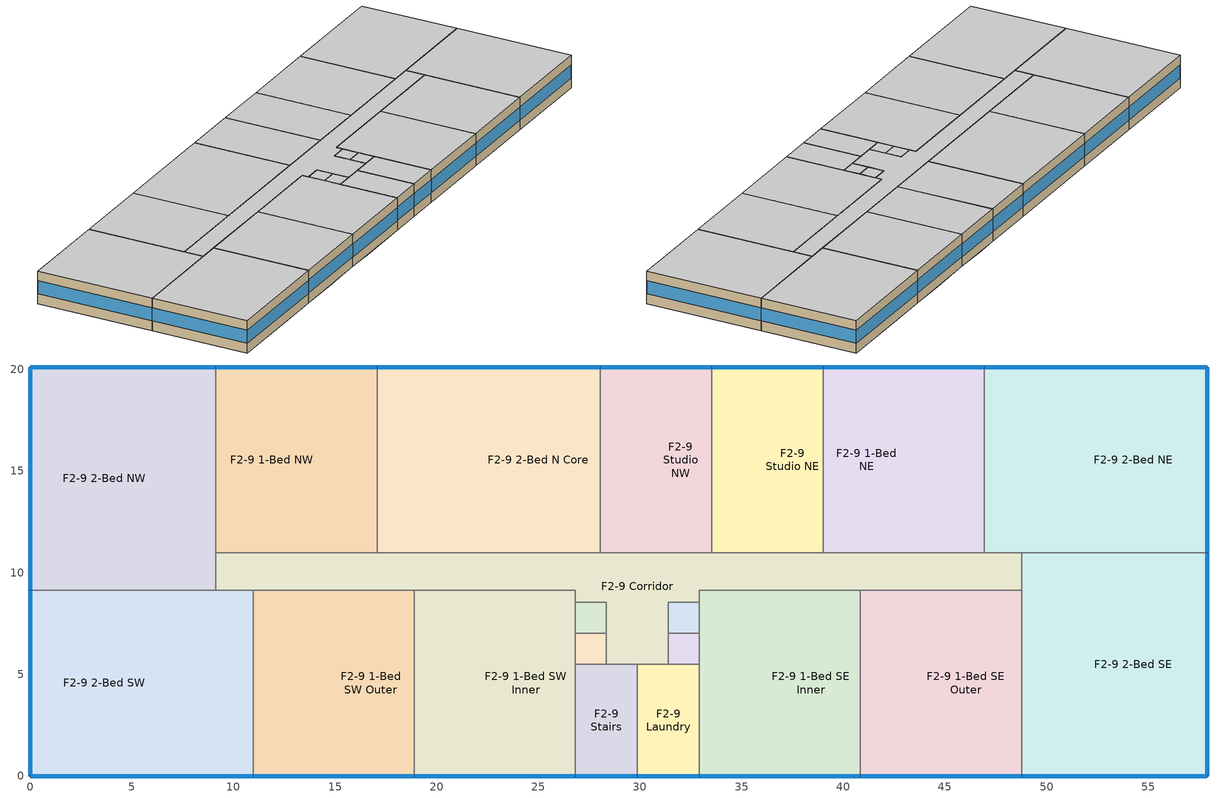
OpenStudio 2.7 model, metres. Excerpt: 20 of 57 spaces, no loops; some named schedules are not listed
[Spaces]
F2-9 1-Bed NE
 floor adiabatic (TypicalFloorInterior): 46.94,20.12 46.94,10.97 43.28,10.97 43.28,20.12 z3.05; 43.28,20.12 43.28,10.97 39.01,10.97 39.01,20.12 z3.05
 wall outside (ResMetalFramedWall): 46.94,20.12 39.01,20.12 z3.05:6.1
 wall to F2-9 Studio NE (MetalFrameWallInterior): 39.01,20.12 39.01,10.97 z3.05:6.1
 wall to F2-9 2-Bed NE (MetalFrameWallInterior): 46.94,10.97 46.94,20.12 z3.05:6.1
 wall to F2-9 Corridor (MetalFrameWallInterior): 39.01,10.97 46.94,10.97 z3.05:6.1
 window (Res Fixed Window): 46.91,20.12 39.04,20.12 z3.96:5.19
 ceiling adiabatic (IntCeiling): 46.94,10.97 46.94,20.12 39.01,20.12 39.01,10.97 z6.1
F2-9 Studio NE
 floor adiabatic (TypicalFloorInterior): 35.97,20.12 35.97,10.97 33.53,10.97 33.53,20.12 z3.05; 39.01,20.12 39.01,10.97 35.97,10.97 35.97,20.12 z3.05
 wall outside (ResMetalFramedWall): 39.01,20.12 33.53,20.12 z3.05:6.1
 wall to F2-9 Corridor: 33.53,10.97 39.01,10.97 z3.05:6.1
 wall to F2-9 Studio NW (MetalFrameWallInterior): 33.53,20.12 33.53,10.97 z3.05:6.1
 window (Res Fixed Window): 38.99,20.12 33.55,20.12 z3.96:5.19
 ceiling adiabatic (IntCeiling): 39.01,10.97 39.01,20.12 33.53,20.12 33.53,10.97 z6.1
F2-9 2-Bed NE
 floor adiabatic (TypicalFloorInterior): 50.6,20.12 50.6,10.97 46.94,10.97 46.94,20.12 z3.05; 57.91,20.12 57.91,10.97 50.6,10.97 50.6,20.12 z3.05
 wall outside (ResMetalFramedWall): 57.91,10.97 57.91,20.12 46.94,20.12 z3.05:6.1
 wall to F2-9 2-Bed SE (MetalFrameWallInterior): 48.77,10.97 57.91,10.97 z3.05:6.1
 wall to F2-9 Corridor (MetalFrameWallInterior): 46.94,10.97 48.77,10.97 z3.05:6.1
 window (Res Fixed Window): 57.91,11 57.91,20.09 / 57.89,20.12 46.96,20.12 z3.96:5.19
 ceiling adiabatic (IntCeiling): 57.91,10.97 57.91,20.12 46.94,20.12 46.94,10.97 z6.1
F2-9 Corridor
 floor adiabatic (TypicalFloorInterior): 14.63,10.97 14.63,9.14 9.14,9.14 9.14,10.97 z3.05; 48.77,10.97 48.77,9.14 43.28,9.14 43.28,10.97 z3.05; 35.97,10.97 35.97,9.14 32.92,9.14 32.92,8.53 31.39,8.53 31.39,5.49 28.35,5.49 28.35,8.53 26.82,8.53 26.82,9.14 21.95,9.14 21.95,10.97 z3.05; 21.95,10.97 21.95,9.14 14.63,9.14 14.63,10.97 z3.05; 43.28,10.97 43.28,9.14 35.97,9.14 35.97,10.97 z3.05
 wall to F2-9 1-Bed NW: 17.07,10.97 9.14,10.97 z3.05:6.1
 wall to F2-9 1-Bed SE Inner: 32.92,8.53 32.92,9.14 40.84,9.14 z3.05:6.1
 wall to F2-9 1-Bed SE Outer: 40.84,9.14 48.77,9.14 z3.05:6.1
 wall to F2-9 1-Bed SW Inner: 18.9,9.14 26.82,9.14 26.82,8.53 z3.05:6.1
 wall to F2-9 1-Bed SW Outer: 10.97,9.14 18.9,9.14 z3.05:6.1
 wall to F2-9 2-Bed N Core: 28.04,10.97 17.07,10.97 z3.05:6.1
 wall to F2-9 2-Bed NW: 9.14,10.97 9.14,9.14 z3.05:6.1
 wall to F2-9 2-Bed SE: 48.77,9.14 48.77,10.97 z3.05:6.1
 wall to F2-9 2-Bed SW: 9.14,9.14 10.97,9.14 z3.05:6.1
 wall to F2-9 Elevator NE (MetalFrameWallInterior): 31.39,7.01 31.39,8.53 32.92,8.53 z3.05:6.1
 wall to F2-9 Elevator SW (MetalFrameWallInterior): 28.35,7.01 28.35,5.49 z3.05:6.1
 wall to F2-9 Studio NW (MetalFrameWallInterior): 33.53,10.97 28.04,10.97 z3.05:6.1
 wall to F2-9 Stairs (MetalFrameWallInterior): 28.35,5.49 29.87,5.49 z3.05:6.1
 wall to F2-9 Elevator NW (MetalFrameWallInterior): 26.82,8.53 28.35,8.53 28.35,7.01 z3.05:6.1
 wall to F2-9 Elevator SE (MetalFrameWallInterior): 31.39,5.49 31.39,7.01 z3.05:6.1
 wall to F2-9 Laundry (MetalFrameWallInterior): 29.87,5.49 31.39,5.49 z3.05:6.1
 ceiling adiabatic (IntCeiling): 31.39,5.49 31.39,8.53 32.92,8.53 32.92,9.14 48.77,9.14 48.77,10.97 9.14,10.97 9.14,9.14 26.82,9.14 26.82,8.53 28.35,8.53 28.35,5.49 z6.1
F2-9 1-Bed NW
 floor adiabatic (TypicalFloorInterior): 17.07,20.12 17.07,10.97 14.63,10.97 14.63,20.12 z3.05; 14.63,20.12 14.63,10.97 9.14,10.97 9.14,20.12 z3.05
 wall outside (ResMetalFramedWall): 17.07,20.12 9.14,20.12 z3.05:6.1
 wall to F2-9 2-Bed NW (MetalFrameWallInterior): 9.14,20.12 9.14,10.97 z3.05:6.1
 wall to F2-9 2-Bed N Core (MetalFrameWallInterior): 17.07,10.97 17.07,20.12 z3.05:6.1
 window (Res Fixed Window): 17.04,20.12 9.17,20.12 z3.96:5.19
 ceiling adiabatic (IntCeiling): 17.07,10.97 17.07,20.12 9.14,20.12 9.14,10.97 z6.1
F2-9 2-Bed NW
 floor adiabatic (TypicalFloorInterior): 9.14,20.12 9.14,9.14 7.32,9.14 7.32,20.12 z3.05; 7.32,20.12 7.32,9.14 0,9.14 0,20.12 z3.05
 wall outside (ResMetalFramedWall): 9.14,20.12 0,20.12 0,9.14 z3.05:6.1
 wall to F2-9 2-Bed SW (MetalFrameWallInterior): 0,9.14 9.14,9.14 z3.05:6.1
 window (Res Fixed Window): 0,20.09 0,9.17 / 9.12,20.12 0.03,20.12 z3.96:5.19
 ceiling adiabatic (IntCeiling): 9.14,9.14 9.14,20.12 0,20.12 0,9.14 z6.1
F2-9 2-Bed N Core
 floor adiabatic (TypicalFloorInterior): 28.04,20.12 28.04,10.97 21.95,10.97 21.95,20.12 z3.05; 21.95,20.12 21.95,10.97 17.07,10.97 17.07,20.12 z3.05
 wall outside (ResMetalFramedWall): 28.04,20.12 17.07,20.12 z3.05:6.1
 wall to F2-9 Studio NW (MetalFrameWallInterior): 28.04,10.97 28.04,20.12 z3.05:6.1
 window (Res Fixed Window): 28.02,20.12 17.09,20.12 z3.96:5.19
 ceiling adiabatic (IntCeiling): 28.04,10.97 28.04,20.12 17.07,20.12 17.07,10.97 z6.1
F2-9 1-Bed SE Inner
 floor adiabatic (TypicalFloorInterior): 40.84,9.14 40.84,0 35.97,0 35.97,9.14 z3.05; 35.97,9.14 35.97,0 32.92,0 32.92,9.14 z3.05
 wall outside (ResMetalFramedWall): 32.92,0 40.84,0 z3.05:6.1
 wall to F2-9 Elevator NE (MetalFrameWallInterior): 32.92,8.53 32.92,7.01 z3.05:6.1
 wall to F2-9 1-Bed SE Outer (MetalFrameWallInterior): 40.84,0 40.84,9.14 z3.05:6.1
 wall to F2-9 Elevator SE (MetalFrameWallInterior): 32.92,7.01 32.92,5.49 z3.05:6.1
 wall to F2-9 Laundry (MetalFrameWallInterior): 32.92,5.49 32.92,0 z3.05:6.1
 window (Res Fixed Window): 32.94,0 40.82,0 z3.96:5.19
 ceiling adiabatic (IntCeiling): 40.84,0 40.84,9.14 32.92,9.14 32.92,0 z6.1
F2-9 Elevator NE
 floor adiabatic (TypicalFloorInterior): 32.92,8.53 32.92,7.01 31.39,7.01 31.39,8.53 z3.05
 wall to F2-9 Elevator SE (MetalFrameWallInterior): 31.39,7.01 32.92,7.01 z3.05:6.1
 ceiling adiabatic (IntCeiling): 32.92,7.01 32.92,8.53 31.39,8.53 31.39,7.01 z6.1
F2-9 1-Bed SE Outer
 floor adiabatic (TypicalFloorInterior): 48.77,9.14 48.77,0 43.28,0 43.28,9.14 z3.05; 43.28,9.14 43.28,0 40.84,0 40.84,9.14 z3.05
 wall outside (ResMetalFramedWall): 40.84,0 48.77,0 z3.05:6.1
 wall to F2-9 2-Bed SE (MetalFrameWallInterior): 48.77,0 48.77,9.14 z3.05:6.1
 window (Res Fixed Window): 40.87,0 48.74,0 z3.96:5.19
 ceiling adiabatic (IntCeiling): 48.77,0 48.77,9.14 40.84,9.14 40.84,0 z6.1
F2-9 Elevator SE
 floor adiabatic (TypicalFloorInterior): 32.92,7.01 32.92,5.49 31.39,5.49 31.39,7.01 z3.05
 wall to F2-9 Laundry (MetalFrameWallInterior): 31.39,5.49 32.92,5.49 z3.05:6.1
 ceiling adiabatic (IntCeiling): 32.92,5.49 32.92,7.01 31.39,7.01 31.39,5.49 z6.1
F2-9 Laundry
 floor adiabatic (TypicalFloorInterior): 32.92,5.49 32.92,0 29.87,0 29.87,5.49 z3.05
 wall outside (ResMetalFramedWall): 29.87,0 32.92,0 z3.05:6.1
 wall to F2-9 Stairs (MetalFrameWallInterior): 29.87,5.49 29.87,0 z3.05:6.1
 window (Res Fixed Window): 29.9,0 32.89,0 z3.96:5.2
 ceiling adiabatic (IntCeiling): 32.92,0 32.92,5.49 29.87,5.49 29.87,0 z6.1
F2-9 2-Bed SE
 floor adiabatic (TypicalFloorInterior): 57.91,10.97 57.91,0 50.6,0 50.6,10.97 z3.05; 50.6,10.97 50.6,0 48.77,0 48.77,10.97 z3.05
 wall outside (ResMetalFramedWall): 48.77,0 57.91,0 57.91,10.97 z3.05:6.1
 window (Res Fixed Window): 48.79,0 57.89,0 / 57.91,0.03 57.91,10.95 z3.96:5.19
 ceiling adiabatic (IntCeiling): 57.91,0 57.91,10.97 48.77,10.97 48.77,0 z6.1
F2-9 1-Bed SW Inner
 floor adiabatic (TypicalFloorInterior): 26.82,9.14 26.82,0 21.95,0 21.95,9.14 z3.05; 21.95,9.14 21.95,0 18.9,0 18.9,9.14 z3.05
 wall outside (ResMetalFramedWall): 18.9,0 26.82,0 z3.05:6.1
 wall to F2-9 1-Bed SW Outer (MetalFrameWallInterior): 18.9,9.14 18.9,0 z3.05:6.1
 wall to F2-9 Stairs (MetalFrameWallInterior): 26.82,0 26.82,5.49 z3.05:6.1
 wall to F2-9 Elevator SW (MetalFrameWallInterior): 26.82,5.49 26.82,7.01 z3.05:6.1
 wall to F2-9 Elevator NW (MetalFrameWallInterior): 26.82,7.01 26.82,8.53 z3.05:6.1
 window (Res Fixed Window): 18.92,0 26.8,0 z3.96:5.19
 ceiling adiabatic (IntCeiling): 26.82,0 26.82,9.14 18.9,9.14 18.9,0 z6.1
F2-9 1-Bed SW Outer
 floor adiabatic (TypicalFloorInterior): 18.9,9.14 18.9,0 14.63,0 14.63,9.14 z3.05; 14.63,9.14 14.63,0 10.97,0 10.97,9.14 z3.05
 wall outside (ResMetalFramedWall): 10.97,0 18.9,0 z3.05:6.1
 wall to F2-9 2-Bed SW (MetalFrameWallInterior): 10.97,9.14 10.97,0 z3.05:6.1
 window (Res Fixed Window): 11,0 18.87,0 z3.96:5.19
 ceiling adiabatic (IntCeiling): 18.9,0 18.9,9.14 10.97,9.14 10.97,0 z6.1
F2-9 Stairs
 floor adiabatic (TypicalFloorInterior): 29.87,5.49 29.87,0 26.82,0 26.82,5.49 z3.05
 wall outside (ResMetalFramedWall): 26.82,0 29.87,0 z3.05:6.1
 wall to F2-9 Elevator SW: 28.35,5.49 26.82,5.49 z3.05:6.1
 window (Res Fixed Window): 26.85,0 29.85,0 z3.96:5.2
 ceiling adiabatic (IntCeiling): 29.87,0 29.87,5.49 26.82,5.49 26.82,0 z6.1
F2-9 Elevator SW
 floor adiabatic (TypicalFloorInterior): 28.35,7.01 28.35,5.49 26.82,5.49 26.82,7.01 z3.05
 wall to F2-9 Elevator NW: 28.35,7.01 26.82,7.01 z3.05:6.1
 ceiling adiabatic (IntCeiling): 28.35,5.49 28.35,7.01 26.82,7.01 26.82,5.49 z6.1
F2-9 Elevator NW
 floor adiabatic (TypicalFloorInterior): 28.35,8.53 28.35,7.01 26.82,7.01 26.82,8.53 z3.05
 ceiling adiabatic (IntCeiling): 28.35,7.01 28.35,8.53 26.82,8.53 26.82,7.01 z6.1
F2-9 2-Bed SW
 floor adiabatic (TypicalFloorInterior): 10.97,9.14 10.97,0 7.32,0 7.32,9.14 z3.05; 7.32,9.14 7.32,0 0,0 0,9.14 z3.05
 wall outside (ResMetalFramedWall): 0,9.14 0,0 10.97,0 z3.05:6.1
 window (Res Fixed Window): 0,9.12 0,0.03 / 0.03,0 10.95,0 z3.96:5.19
 ceiling adiabatic (IntCeiling): 10.97,0 10.97,9.14 0,9.14 0,0 z6.1
F2-9 Studio NW
 floor adiabatic (TypicalFloorInterior): 30.48,20.12 30.48,10.97 28.04,10.97 28.04,20.12 z3.05; 33.53,20.12 33.53,10.97 30.48,10.97 30.48,20.12 z3.05
 wall outside (ResMetalFramedWall): 33.53,20.12 28.04,20.12 z3.05:6.1
 window (Res Fixed Window): 33.5,20.12 28.07,20.12 z3.96:5.19
 ceiling adiabatic (IntCeiling): 33.53,10.97 33.53,20.12 28.04,20.12 28.04,10.97 z6.1
[Site]
CA_ARCATA-AP_USA Design_Conditions: Latitude {deg}=40.98; Longitude {deg}=-124.11; Time Zone {hr}=-8; Elevation {m}=64.008
[SizingPeriod:DesignDay] Barometric Pressure {Pa}=100559; Sky Clearness=0; Rain Indicator=0; Snow Indicator=0; Day of Month=21; Daylight Saving Time Indicator=0; Dry-Bulb Temperature Range Modifier Type=DefaultMultipliers
Name | Maximum Dry-Bulb Temperature {C} | Daily Dry-Bulb Temperature Range {deltaC} | Humidity Indicating Conditions at Maximum Dry-Bulb | Wind Speed {m/s} | Wind Direction {deg} | Month | Day Type | Humidity Indicating Type | Solar Model Indicator | ASHRAE Taub | ASHRAE Taud
CA_ARCATA-AP Ann Htg 99.6% Condns DB | -0.7 | 0 | -0.7 | 1.7 | 90 | 12 | WinterDesignDay | Wetbulb | ASHRAEClearSky
CA_ARCATA-AP Ann Clg .4% Condns DB=>MWB | 21.5 | 6.3 | 15 | 4.4 | 340 | 8 | SummerDesignDay | Wetbulb | ASHRAETau | 0.353 | 2.51
CA_ARCATA-AP Ann Clg .4% Condns WB=>MDB | 19.3 | 6.3 | 16.9 | 4.4 | 340 | 8 | SummerDesignDay | Wetbulb | ASHRAETau | 0.353 | 2.51
CA_ARCATA-AP Ann Clg .4% Condns DP=>MDB | 17.6 | 6.3 | 16 | 4.4 | 340 | 8 | SummerDesignDay | Dewpoint | ASHRAETau | 0.353 | 2.51
[Site:WaterMainsTemperature]
Calculation Method=Schedule; Temperature Schedule=WaterMainCZ01
[Building]
Building 1: North Axis {deg}=0
[Material]
Name | Roughness | Thickness {m} | Conductivity {W/m-K} | Density {kg/m3} | Specific Heat {J/kg-K} | Thermal Absorptance | Solar Absorptance | Visible Absorptance
Gypsum Board - 5/8 in.; Gypsum Board - 5/8 in. 2 | Smooth | 0.016002 | 0.158656 | 640.739 | 1130.436 | 0.9 | 0.7 | 0.8
Stucco - 7/8 in. | MediumRough | 0.022352 | 0.700948 | 1855.1 | 837.36 | 0.9 | 0.7 | 0.8
Concrete - 140 lb/ft3 - 4 in. | Smooth | 0.1016 | 1.9514 | 2239.06 | 921.096
Compliance Insulation R0.10 | Smooth | 0.000405384 | 0.0230188 | 16.0185 | 1130.436
Gypsum Board - 3/4 in. | MediumRough | 0.01905 | 0.158656 | 640.739 | 1130.436 | 0.9 | 0.7 | 0.8
Gypsum Board - 5/8 in. 1 | MediumRough | 0.016002 | 0.158656 | 640.739 | 1130.436 | 0.9 | 0.7 | 0.8
Metal Deck - 1/16 in. 1 | MediumRough | 0.0015875 | 45.3452 | 7820.53 | 502.416 | 0.9 | 0.7 | 0.8
Carpet - 3/4 in. 1 | Smooth | 0.01905 | 0.0455183 | 288.332 | 1381.644 | 0.9 | 0.7 | 0.8
[Material:NoMass] Roughness=Smooth
Name | Thermal Resistance {m2-K/W}
WoodFrameWall16inOCCavInsR21 | 2.15747
MetalFrameWall16inOC R15.00 | 0.230528
[Construction]
ResMetalFramedWall: Stucco - 7/8 in., Compliance Insulation R0.10, Gypsum Board - 5/8 in., Gypsum Board - 5/8 in., WoodFrameWall16inOCCavInsR21, Gypsum Board - 5/8 in., Gypsum Board - 5/8 in.
MetalFrameWallInterior: Gypsum Board - 5/8 in. 1, MetalFrameWall16inOC R15.00, Gypsum Board - 5/8 in. 2
TypicalFloorInterior: Metal Deck - 1/16 in. 1, Concrete - 140 lb/ft3 - 4 in., Carpet - 3/4 in. 1
IntCeiling: Gypsum Board - 3/4 in.
Res Fixed Window: Res Fixed Window Material
[WindowMaterial:SimpleGlazingSystem]
Res Fixed Window Material: U-Factor {W/m2-K}=2.15774; Solar Heat Gain Coefficient=0.35; Visible Transmittance=0.42
[Space] Building Story=Building Story Residential Floors 2-9
Name | Thermal Zone | Design Specification Outdoor Air Object
F2-9 1-Bed NE; F2-9 1-Bed NW | Thermal Zone: F2-9 1-Bed N | Thermal Zone: F2-9 1-Bed N Design Specification Outdoor Air
F2-9 1-Bed SE Inner; F2-9 1-Bed SE Outer | Thermal Zone: F2-9 1-Bed SE | Thermal Zone: F2-9 1-Bed SE Design Specification Outdoor Air
F2-9 1-Bed SW Inner; F2-9 1-Bed SW Outer | Thermal Zone: F2-9 1-Bed SW | Thermal Zone: F2-9 1-Bed SW Design Specification Outdoor Air
F2-9 2-Bed N Core | Thermal Zone: F2-9 2-Bed N Core | Thermal Zone: F2-9 2-Bed N Core Design Specification Outdoor Air
F2-9 2-Bed NE | Thermal Zone: F2-9 2-Bed NE | Thermal Zone: F2-9 2-Bed NE Design Specification Outdoor Air
F2-9 2-Bed NW | Thermal Zone: F2-9 2-Bed NW | Thermal Zone: F2-9 2-Bed NW Design Specification Outdoor Air
F2-9 2-Bed SE | Thermal Zone: F2-9 2-Bed SE | Thermal Zone: F2-9 2-Bed SE Design Specification Outdoor Air
F2-9 2-Bed SW | Thermal Zone: F2-9 2-Bed SW | Thermal Zone: F2-9 2-Bed SW Design Specification Outdoor Air
F2-9 Corridor; F2-9 Elevator NE; F2-9 Elevator NW; F2-9 Elevator SE; F2-9 Elevator SW; F2-9 Stairs | Thermal Zone: F2-9 Corridor | Thermal Zone: F2-9 Corridor Design Specification Outdoor Air
F2-9 Laundry | Thermal Zone: F2-9 Laundry | Thermal Zone: F2-9 Laundry Design Specification Outdoor Air
F2-9 Studio NE; F2-9 Studio NW | Thermal Zone: F2-9 Studio N | Thermal Zone: F2-9 Studio N Design Specification Outdoor Air
[ThermalZone] Multiplier=8; Use Ideal Air Loads=No
Name | Thermostat
Thermal Zone: F2-9 1-Bed N | Thermal Zone: F2-9 1-Bed N Thermostat
Thermal Zone: F2-9 1-Bed SE | Thermal Zone: F2-9 1-Bed SE Thermostat
Thermal Zone: F2-9 1-Bed SW | Thermal Zone: F2-9 1-Bed SW Thermostat
Thermal Zone: F2-9 2-Bed N Core | Thermal Zone: F2-9 2-Bed N Core Thermostat
Thermal Zone: F2-9 2-Bed NE | Thermal Zone: F2-9 2-Bed NE Thermostat
Thermal Zone: F2-9 2-Bed NW | Thermal Zone: F2-9 2-Bed NW Thermostat
Thermal Zone: F2-9 2-Bed SE | Thermal Zone: F2-9 2-Bed SE Thermostat
Thermal Zone: F2-9 2-Bed SW | Thermal Zone: F2-9 2-Bed SW Thermostat
Thermal Zone: F2-9 Corridor | Thermal Zone: F2-9 Corridor Thermostat
Thermal Zone: F2-9 Laundry | Thermal Zone: F2-9 Laundry Thermostat
Thermal Zone: F2-9 Studio N | Thermal Zone: F2-9 Studio N Thermostat
[BuildingStory]
Building Story Residential Floors 2-9
[People:Definition] Number of People Calculation Method=People/Area; Fraction Radiant=0.3
Name | People per Space Floor Area {person/m2} | Sensible Heat Fraction
F2-9 1-Bed NE People Definition; F2-9 1-Bed NW People Definition; F2-9 1-Bed SE Inner People Definition; F2-9 1-Bed SE Outer People Definition; F2-9 1-Bed SW Inner People Definition; F2-9 1-Bed SW Outer People Definition | 0.0275997 | 0.6125
F2-9 2-Bed N Core People Definition; F2-9 2-Bed NE People Definition; F2-9 2-Bed NW People Definition; F2-9 2-Bed SE People Definition; F2-9 2-Bed SW People Definition | 0.0298998 | 0.6125
F2-9 Corridor People Definition; F2-9 Laundry People Definition; F2-9 Stairs People Definition | 0.0538196 | 0.5
F2-9 Elevator NE People Definition; F2-9 Elevator NW People Definition; F2-9 Elevator SE People Definition; F2-9 Elevator SW People Definition | 0.0161459 | 0.5
F2-9 Studio NE People Definition; F2-9 Studio NW People Definition | 0.0398663 | 0.6125
[People] Multiplier=1
Name | People Definition | Space or SpaceType | Number of People Schedule | Activity Level Schedule
F2-9 1-Bed NE People | F2-9 1-Bed NE People Definition | F2-9 1-Bed NE | ResidentialLivingOccupancy | F2-9 1-Bed NE People Activity Level
F2-9 1-Bed NW People | F2-9 1-Bed NW People Definition | F2-9 1-Bed NW | ResidentialLivingOccupancy | F2-9 1-Bed NW People Activity Level
F2-9 1-Bed SE Inner People | F2-9 1-Bed SE Inner People Definition | F2-9 1-Bed SE Inner | ResidentialLivingOccupancy | F2-9 1-Bed SE Inner People Activity Level
F2-9 1-Bed SE Outer People | F2-9 1-Bed SE Outer People Definition | F2-9 1-Bed SE Outer | ResidentialLivingOccupancy | F2-9 1-Bed SE Outer People Activity Level
F2-9 1-Bed SW Inner People | F2-9 1-Bed SW Inner People Definition | F2-9 1-Bed SW Inner | ResidentialLivingOccupancy | F2-9 1-Bed SW Inner People Activity Level
F2-9 1-Bed SW Outer People | F2-9 1-Bed SW Outer People Definition | F2-9 1-Bed SW Outer | ResidentialLivingOccupancy | F2-9 1-Bed SW Outer People Activity Level
F2-9 2-Bed N Core People | F2-9 2-Bed N Core People Definition | F2-9 2-Bed N Core | ResidentialLivingOccupancy | F2-9 2-Bed N Core People Activity Level
F2-9 2-Bed NE People | F2-9 2-Bed NE People Definition | F2-9 2-Bed NE | ResidentialLivingOccupancy | F2-9 2-Bed NE People Activity Level
F2-9 2-Bed NW People | F2-9 2-Bed NW People Definition | F2-9 2-Bed NW | ResidentialLivingOccupancy | F2-9 2-Bed NW People Activity Level
F2-9 2-Bed SE People | F2-9 2-Bed SE People Definition | F2-9 2-Bed SE | ResidentialLivingOccupancy | F2-9 2-Bed SE People Activity Level
F2-9 2-Bed SW People | F2-9 2-Bed SW People Definition | F2-9 2-Bed SW | ResidentialLivingOccupancy | F2-9 2-Bed SW People Activity Level
F2-9 Corridor People | F2-9 Corridor People Definition | F2-9 Corridor | OfficeOccupancy | F2-9 Corridor People Activity Level
F2-9 Elevator NE People | F2-9 Elevator NE People Definition | F2-9 Elevator NE | OfficeOccupancy | F2-9 Elevator NE People Activity Level
F2-9 Elevator NW People | F2-9 Elevator NW People Definition | F2-9 Elevator NW | OfficeOccupancy | F2-9 Elevator NW People Activity Level
F2-9 Elevator SE People | F2-9 Elevator SE People Definition | F2-9 Elevator SE | OfficeOccupancy | F2-9 Elevator SE People Activity Level
F2-9 Elevator SW People | F2-9 Elevator SW People Definition | F2-9 Elevator SW | OfficeOccupancy | F2-9 Elevator SW People Activity Level
F2-9 Laundry People | F2-9 Laundry People Definition | F2-9 Laundry | OfficeOccupancy | F2-9 Laundry People Activity Level
F2-9 Stairs People | F2-9 Stairs People Definition | F2-9 Stairs | OfficeOccupancy | F2-9 Stairs People Activity Level
F2-9 Studio NE People | F2-9 Studio NE People Definition | F2-9 Studio NE | ResidentialLivingOccupancy | F2-9 Studio NE People Activity Level
F2-9 Studio NW People | F2-9 Studio NW People Definition | F2-9 Studio NW | ResidentialLivingOccupancy | F2-9 Studio NW People Activity Level
[SpaceInfiltration:DesignFlowRate] Temperature Term Coefficient=0; Velocity Squared Term Coefficient=0
Name | Space or SpaceType | Schedule | Design Flow Rate Calculation Method | Flow per Exterior Surface Area {m3/s-m2} | Constant Term Coefficient | Velocity Term Coefficient | Design Flow Rate {m3/s}
F2-9 1-Bed NE Space Infiltration Design Flow Rate 1 | F2-9 1-Bed NE | ResidentialLivingInfiltration | Flow/ExteriorWallArea | 0.000227584 | 0 | 0.224052
F2-9 1-Bed NE Space Infiltration Design Flow Rate 2 | F2-9 1-Bed NE | ResidentialLivingHVACAvail | Flow/Space |  | 1 | 0 | 0.0181228
F2-9 1-Bed NW Space Infiltration Design Flow Rate 1 | F2-9 1-Bed NW | ResidentialLivingInfiltration | Flow/ExteriorWallArea | 0.000227584 | 0 | 0.224052
F2-9 1-Bed NW Space Infiltration Design Flow Rate 2 | F2-9 1-Bed NW | ResidentialLivingHVACAvail | Flow/Space |  | 1 | 0 | 0.0181228
F2-9 1-Bed SE Inner Space Infiltration Design Flow Rate 1 | F2-9 1-Bed SE Inner | ResidentialLivingInfiltration | Flow/ExteriorWallArea | 0.000227584 | 0 | 0.224052
F2-9 1-Bed SE Inner Space Infiltration Design Flow Rate 2 | F2-9 1-Bed SE Inner | ResidentialLivingHVACAvail | Flow/Space |  | 1 | 0 | 0.0181228
F2-9 1-Bed SE Outer Space Infiltration Design Flow Rate 1 | F2-9 1-Bed SE Outer | ResidentialLivingInfiltration | Flow/ExteriorWallArea | 0.000227584 | 0 | 0.224052
F2-9 1-Bed SE Outer Space Infiltration Design Flow Rate 2 | F2-9 1-Bed SE Outer | ResidentialLivingHVACAvail | Flow/Space |  | 1 | 0 | 0.0181228
F2-9 1-Bed SW Inner Space Infiltration Design Flow Rate 1 | F2-9 1-Bed SW Inner | ResidentialLivingInfiltration | Flow/ExteriorWallArea | 0.000227584 | 0 | 0.224052
F2-9 1-Bed SW Inner Space Infiltration Design Flow Rate 2 | F2-9 1-Bed SW Inner | ResidentialLivingHVACAvail | Flow/Space |  | 1 | 0 | 0.0181228
F2-9 1-Bed SW Outer Space Infiltration Design Flow Rate 1 | F2-9 1-Bed SW Outer | ResidentialLivingInfiltration | Flow/ExteriorWallArea | 0.000227584 | 0 | 0.224052
F2-9 1-Bed SW Outer Space Infiltration Design Flow Rate 2 | F2-9 1-Bed SW Outer | ResidentialLivingHVACAvail | Flow/Space |  | 1 | 0 | 0.0181228
F2-9 2-Bed N Core Space Infiltration Design Flow Rate 1 | F2-9 2-Bed N Core | ResidentialLivingInfiltration | Flow/ExteriorWallArea | 0.000227584 | 0 | 0.224052
F2-9 2-Bed N Core Space Infiltration Design Flow Rate 2 | F2-9 2-Bed N Core | ResidentialLivingHVACAvail | Flow/Space |  | 1 | 0 | 0.0259099
F2-9 2-Bed NE Space Infiltration Design Flow Rate 1 | F2-9 2-Bed NE | ResidentialLivingInfiltration | Flow/ExteriorWallArea | 0.000227584 | 0 | 0.224052
F2-9 2-Bed NE Space Infiltration Design Flow Rate 2 | F2-9 2-Bed NE | ResidentialLivingHVACAvail | Flow/Space |  | 1 | 0 | 0.0259099
F2-9 2-Bed NW Space Infiltration Design Flow Rate 1 | F2-9 2-Bed NW | ResidentialLivingInfiltration | Flow/ExteriorWallArea | 0.000227584 | 0 | 0.224052
F2-9 2-Bed NW Space Infiltration Design Flow Rate 2 | F2-9 2-Bed NW | ResidentialLivingHVACAvail | Flow/Space |  | 1 | 0 | 0.0259099
F2-9 2-Bed SE Space Infiltration Design Flow Rate 1 | F2-9 2-Bed SE | ResidentialLivingInfiltration | Flow/ExteriorWallArea | 0.000227584 | 0 | 0.224052
F2-9 2-Bed SE Space Infiltration Design Flow Rate 2 | F2-9 2-Bed SE | ResidentialLivingHVACAvail | Flow/Space |  | 1 | 0 | 0.0259099
F2-9 2-Bed SW Space Infiltration Design Flow Rate 1 | F2-9 2-Bed SW | ResidentialLivingInfiltration | Flow/ExteriorWallArea | 0.000227584 | 0 | 0.224052
F2-9 2-Bed SW Space Infiltration Design Flow Rate 2 | F2-9 2-Bed SW | ResidentialLivingHVACAvail | Flow/Space |  | 1 | 0 | 0.0259099
F2-9 Corridor Space Infiltration Design Flow Rate 1 | F2-9 Corridor | OfficeInfiltration | Flow/ExteriorWallArea | 0.000227584 | 0 | 0.224052
F2-9 Corridor Space Infiltration Design Flow Rate 2 | F2-9 Corridor | OfficeHVACAvail | Flow/Space |  | 1 | 0 | 0.0651287
F2-9 Elevator NE Space Infiltration Design Flow Rate 1 | F2-9 Elevator NE | On | Flow/ExteriorWallArea | 0.000227584 | 0 | 0.224052
F2-9 Elevator NE Space Infiltration Design Flow Rate 2 | F2-9 Elevator NE | OfficeHVACAvail | Flow/Space |  | 1 | 0 | 0
F2-9 Elevator NW Space Infiltration Design Flow Rate 1 | F2-9 Elevator NW | On | Flow/ExteriorWallArea | 0.000227584 | 0 | 0.224052
F2-9 Elevator NW Space Infiltration Design Flow Rate 2 | F2-9 Elevator NW | OfficeHVACAvail | Flow/Space |  | 1 | 0 | 0
F2-9 Elevator SE Space Infiltration Design Flow Rate 1 | F2-9 Elevator SE | On | Flow/ExteriorWallArea | 0.000227584 | 0 | 0.224052
F2-9 Elevator SE Space Infiltration Design Flow Rate 2 | F2-9 Elevator SE | OfficeHVACAvail | Flow/Space |  | 1 | 0 | 0
F2-9 Elevator SW Space Infiltration Design Flow Rate 1 | F2-9 Elevator SW | On | Flow/ExteriorWallArea | 0.000227584 | 0 | 0.224052
F2-9 Elevator SW Space Infiltration Design Flow Rate 2 | F2-9 Elevator SW | OfficeHVACAvail | Flow/Space |  | 1 | 0 | 0
F2-9 Laundry Space Infiltration Design Flow Rate 1 | F2-9 Laundry | OfficeInfiltration | Flow/ExteriorWallArea | 0.000227584 | 0 | 0.224052
F2-9 Laundry Space Infiltration Design Flow Rate 2 | F2-9 Laundry | OfficeHVACAvail | Flow/Space |  | 1 | 0 | 0.0127426
F2-9 Stairs Space Infiltration Design Flow Rate 1 | F2-9 Stairs | On | Flow/ExteriorWallArea | 0.000227584 | 0 | 0.224052
F2-9 Stairs Space Infiltration Design Flow Rate 2 | F2-9 Stairs | OfficeHVACAvail | Flow/Space |  | 1 | 0 | 0.0127426
F2-9 Studio NE Space Infiltration Design Flow Rate 1 | F2-9 Studio NE | ResidentialLivingInfiltration | Flow/ExteriorWallArea | 0.000227584 | 0 | 0.224052
F2-9 Studio NE Space Infiltration Design Flow Rate 2 | F2-9 Studio NE | ResidentialLivingHVACAvail | Flow/Space |  | 1 | 0 | 0.0147248
F2-9 Studio NW Space Infiltration Design Flow Rate 1 | F2-9 Studio NW | ResidentialLivingInfiltration | Flow/ExteriorWallArea | 0.000227584 | 0 | 0.224052
F2-9 Studio NW Space Infiltration Design Flow Rate 2 | F2-9 Studio NW | ResidentialLivingHVACAvail | Flow/Space |  | 1 | 0 | 0.0147248
[Lights:Definition] Design Level Calculation Method=Watts/Area; Fraction Radiant=0.58; Return Air Fraction=0
Name | Watts per Space Floor Area {W/m2}
F2-9 1-Bed NE Non-Regulated Lights Definition; F2-9 1-Bed NW Non-Regulated Lights Definition; F2-9 1-Bed SE Inner Non-Regulated Lights Definition; F2-9 1-Bed SE Outer Non-Regulated Lights Definition; F2-9 1-Bed SW Inner Non-Regulated Lights Definition; F2-9 1-Bed SW Outer Non-Regulated Lights Definition; F2-9 2-Bed N Core Non-Regulated Lights Definition; F2-9 2-Bed NE Non-Regulated Lights Definition; F2-9 2-Bed NW Non-Regulated Lights Definition; F2-9 2-Bed SE Non-Regulated Lights Definition; F2-9 2-Bed SW Non-Regulated Lights Definition; F2-9 Studio NE Non-Regulated Lights Definition; F2-9 Studio NW Non-Regulated Lights Definition | 1.05486
F2-9 Corridor Regulated Lights Definition | 6.45835
F2-9 Elevator NE Regulated Lights Definition; F2-9 Elevator NW Regulated Lights Definition; F2-9 Elevator SE Regulated Lights Definition; F2-9 Elevator SW Regulated Lights Definition | 4.30556
F2-9 Laundry Regulated Lights Definition | 4.84376
F2-9 Stairs Regulated Lights Definition | 5.38196
[Lights] Fraction Replaceable=1
Name | Lights Definition | Space or SpaceType | Schedule
F2-9 1-Bed NE Non-Regulated Lights | F2-9 1-Bed NE Non-Regulated Lights Definition | F2-9 1-Bed NE | ResidentialLivingLights
F2-9 1-Bed NW Non-Regulated Lights | F2-9 1-Bed NW Non-Regulated Lights Definition | F2-9 1-Bed NW | ResidentialLivingLights
F2-9 1-Bed SE Inner Non-Regulated Lights | F2-9 1-Bed SE Inner Non-Regulated Lights Definition | F2-9 1-Bed SE Inner | ResidentialLivingLights
F2-9 1-Bed SE Outer Non-Regulated Lights | F2-9 1-Bed SE Outer Non-Regulated Lights Definition | F2-9 1-Bed SE Outer | ResidentialLivingLights
F2-9 1-Bed SW Inner Non-Regulated Lights | F2-9 1-Bed SW Inner Non-Regulated Lights Definition | F2-9 1-Bed SW Inner | ResidentialLivingLights
F2-9 1-Bed SW Outer Non-Regulated Lights | F2-9 1-Bed SW Outer Non-Regulated Lights Definition | F2-9 1-Bed SW Outer | ResidentialLivingLights
F2-9 2-Bed N Core Non-Regulated Lights | F2-9 2-Bed N Core Non-Regulated Lights Definition | F2-9 2-Bed N Core | ResidentialLivingLights
F2-9 2-Bed NE Non-Regulated Lights | F2-9 2-Bed NE Non-Regulated Lights Definition | F2-9 2-Bed NE | ResidentialLivingLights
F2-9 2-Bed NW Non-Regulated Lights | F2-9 2-Bed NW Non-Regulated Lights Definition | F2-9 2-Bed NW | ResidentialLivingLights
F2-9 2-Bed SE Non-Regulated Lights | F2-9 2-Bed SE Non-Regulated Lights Definition | F2-9 2-Bed SE | ResidentialLivingLights
F2-9 2-Bed SW Non-Regulated Lights | F2-9 2-Bed SW Non-Regulated Lights Definition | F2-9 2-Bed SW | ResidentialLivingLights
F2-9 Corridor Regulated Lights | F2-9 Corridor Regulated Lights Definition | F2-9 Corridor | OfficeLights
F2-9 Elevator NE Regulated Lights | F2-9 Elevator NE Regulated Lights Definition | F2-9 Elevator NE | OfficeLights
F2-9 Elevator NW Regulated Lights | F2-9 Elevator NW Regulated Lights Definition | F2-9 Elevator NW | OfficeLights
F2-9 Elevator SE Regulated Lights | F2-9 Elevator SE Regulated Lights Definition | F2-9 Elevator SE | OfficeLights
F2-9 Elevator SW Regulated Lights | F2-9 Elevator SW Regulated Lights Definition | F2-9 Elevator SW | OfficeLights
F2-9 Laundry Regulated Lights | F2-9 Laundry Regulated Lights Definition | F2-9 Laundry | OfficeLights
F2-9 Stairs Regulated Lights | F2-9 Stairs Regulated Lights Definition | F2-9 Stairs | OfficeLights
F2-9 Studio NE Non-Regulated Lights | F2-9 Studio NE Non-Regulated Lights Definition | F2-9 Studio NE | ResidentialLivingLights
F2-9 Studio NW Non-Regulated Lights | F2-9 Studio NW Non-Regulated Lights Definition | F2-9 Studio NW | ResidentialLivingLights
[ElectricEquipment:Definition] Design Level Calculation Method=Watts/Area; Fraction Lost=0
Name | Watts per Space Floor Area {W/m2} | Fraction Latent | Fraction Radiant
F2-9 1-Bed NE Recepticle Loads Definition; F2-9 1-Bed NW Recepticle Loads Definition; F2-9 1-Bed SE Inner Recepticle Loads Definition; F2-9 1-Bed SE Outer Recepticle Loads Definition; F2-9 1-Bed SW Inner Recepticle Loads Definition; F2-9 1-Bed SW Outer Recepticle Loads Definition; F2-9 2-Bed N Core Recepticle Loads Definition; F2-9 2-Bed NE Recepticle Loads Definition; F2-9 2-Bed NW Recepticle Loads Definition; F2-9 2-Bed SE Recepticle Loads Definition; F2-9 2-Bed SW Recepticle Loads Definition; F2-9 Studio NE Recepticle Loads Definition; F2-9 Studio NW Recepticle Loads Definition | 4.09029 | 0 | 0.2
F2-9 1-Bed NE Process Electric Loads Definition; F2-9 1-Bed NW Process Electric Loads Definition; F2-9 1-Bed SE Inner Process Electric Loads Definition; F2-9 1-Bed SE Outer Process Electric Loads Definition; F2-9 1-Bed SW Inner Process Electric Loads Definition; F2-9 1-Bed SW Outer Process Electric Loads Definition; F2-9 Studio NE Process Electric Loads Definition; F2-9 Studio NW Process Electric Loads Definition | 0.430556 | 0.12 | 0
F2-9 2-Bed N Core Process Electric Loads Definition; F2-9 2-Bed NE Process Electric Loads Definition; F2-9 2-Bed NW Process Electric Loads Definition; F2-9 2-Bed SE Process Electric Loads Definition; F2-9 2-Bed SW Process Electric Loads Definition | 0.322917 | 0.12 | 0
F2-9 Elevator NE Recepticle Loads Definition; F2-9 Elevator NW Recepticle Loads Definition; F2-9 Elevator SE Recepticle Loads Definition; F2-9 Elevator SW Recepticle Loads Definition; F2-9 Laundry Recepticle Loads Definition | 32.2917 | 0 | 0.2
[ElectricEquipment]
Name | Electric Equipment Definition | Space or SpaceType | Schedule
F2-9 1-Bed NE Recepticle Loads | F2-9 1-Bed NE Recepticle Loads Definition | F2-9 1-Bed NE | ResidentialLivingReceptacle
F2-9 1-Bed NE Process Electric Loads | F2-9 1-Bed NE Process Electric Loads Definition | F2-9 1-Bed NE | ResidentialLivingReceptacle
F2-9 1-Bed NW Recepticle Loads | F2-9 1-Bed NW Recepticle Loads Definition | F2-9 1-Bed NW | ResidentialLivingReceptacle
F2-9 1-Bed NW Process Electric Loads | F2-9 1-Bed NW Process Electric Loads Definition | F2-9 1-Bed NW | ResidentialLivingReceptacle
F2-9 1-Bed SE Inner Recepticle Loads | F2-9 1-Bed SE Inner Recepticle Loads Definition | F2-9 1-Bed SE Inner | ResidentialLivingReceptacle
F2-9 1-Bed SE Inner Process Electric Loads | F2-9 1-Bed SE Inner Process Electric Loads Definition | F2-9 1-Bed SE Inner | ResidentialLivingReceptacle
F2-9 1-Bed SE Outer Recepticle Loads | F2-9 1-Bed SE Outer Recepticle Loads Definition | F2-9 1-Bed SE Outer | ResidentialLivingReceptacle
F2-9 1-Bed SE Outer Process Electric Loads | F2-9 1-Bed SE Outer Process Electric Loads Definition | F2-9 1-Bed SE Outer | ResidentialLivingReceptacle
F2-9 1-Bed SW Inner Recepticle Loads | F2-9 1-Bed SW Inner Recepticle Loads Definition | F2-9 1-Bed SW Inner | ResidentialLivingReceptacle
F2-9 1-Bed SW Inner Process Electric Loads | F2-9 1-Bed SW Inner Process Electric Loads Definition | F2-9 1-Bed SW Inner | ResidentialLivingReceptacle
F2-9 1-Bed SW Outer Recepticle Loads | F2-9 1-Bed SW Outer Recepticle Loads Definition | F2-9 1-Bed SW Outer | ResidentialLivingReceptacle
F2-9 1-Bed SW Outer Process Electric Loads | F2-9 1-Bed SW Outer Process Electric Loads Definition | F2-9 1-Bed SW Outer | ResidentialLivingReceptacle
F2-9 2-Bed N Core Recepticle Loads | F2-9 2-Bed N Core Recepticle Loads Definition | F2-9 2-Bed N Core | ResidentialLivingReceptacle
F2-9 2-Bed N Core Process Electric Loads | F2-9 2-Bed N Core Process Electric Loads Definition | F2-9 2-Bed N Core | ResidentialLivingReceptacle
F2-9 2-Bed NE Recepticle Loads | F2-9 2-Bed NE Recepticle Loads Definition | F2-9 2-Bed NE | ResidentialLivingReceptacle
F2-9 2-Bed NE Process Electric Loads | F2-9 2-Bed NE Process Electric Loads Definition | F2-9 2-Bed NE | ResidentialLivingReceptacle
F2-9 2-Bed NW Recepticle Loads | F2-9 2-Bed NW Recepticle Loads Definition | F2-9 2-Bed NW | ResidentialLivingReceptacle
F2-9 2-Bed NW Process Electric Loads | F2-9 2-Bed NW Process Electric Loads Definition | F2-9 2-Bed NW | ResidentialLivingReceptacle
F2-9 2-Bed SE Recepticle Loads | F2-9 2-Bed SE Recepticle Loads Definition | F2-9 2-Bed SE | ResidentialLivingReceptacle
F2-9 2-Bed SE Process Electric Loads | F2-9 2-Bed SE Process Electric Loads Definition | F2-9 2-Bed SE | ResidentialLivingReceptacle
F2-9 2-Bed SW Recepticle Loads | F2-9 2-Bed SW Recepticle Loads Definition | F2-9 2-Bed SW | ResidentialLivingReceptacle
F2-9 2-Bed SW Process Electric Loads | F2-9 2-Bed SW Process Electric Loads Definition | F2-9 2-Bed SW | ResidentialLivingReceptacle
F2-9 Elevator NE Recepticle Loads | F2-9 Elevator NE Recepticle Loads Definition | F2-9 Elevator NE | OfficeReceptacle
F2-9 Elevator NW Recepticle Loads | F2-9 Elevator NW Recepticle Loads Definition | F2-9 Elevator NW | OfficeReceptacle
F2-9 Elevator SE Recepticle Loads | F2-9 Elevator SE Recepticle Loads Definition | F2-9 Elevator SE | OfficeReceptacle
F2-9 Elevator SW Recepticle Loads | F2-9 Elevator SW Recepticle Loads Definition | F2-9 Elevator SW | OfficeReceptacle
F2-9 Laundry Recepticle Loads | F2-9 Laundry Recepticle Loads Definition | F2-9 Laundry | OfficeReceptacle
F2-9 Studio NE Recepticle Loads | F2-9 Studio NE Recepticle Loads Definition | F2-9 Studio NE | ResidentialLivingReceptacle
F2-9 Studio NE Process Electric Loads | F2-9 Studio NE Process Electric Loads Definition | F2-9 Studio NE | ResidentialLivingReceptacle
F2-9 Studio NW Recepticle Loads | F2-9 Studio NW Recepticle Loads Definition | F2-9 Studio NW | ResidentialLivingReceptacle
F2-9 Studio NW Process Electric Loads | F2-9 Studio NW Process Electric Loads Definition | F2-9 Studio NW | ResidentialLivingReceptacle
[GasEquipment:Definition] Design Level Calculation Method=Watts/Area
Name | Watts per Space Floor Area {W/m2} | Fraction Latent | Fraction Radiant | Fraction Lost
F2-9 1-Bed NE Gas Equipment Loads Definition; F2-9 1-Bed NW Gas Equipment Loads Definition; F2-9 1-Bed SE Inner Gas Equipment Loads Definition; F2-9 1-Bed SE Outer Gas Equipment Loads Definition; F2-9 1-Bed SW Inner Gas Equipment Loads Definition; F2-9 1-Bed SW Outer Gas Equipment Loads Definition | 3.31232 | 0 | 0.15 | 0.85
F2-9 1-Bed NE Gas Loads Definition; F2-9 1-Bed NW Gas Loads Definition; F2-9 1-Bed SE Inner Gas Loads Definition; F2-9 1-Bed SE Outer Gas Loads Definition; F2-9 1-Bed SW Inner Gas Loads Definition; F2-9 1-Bed SW Outer Gas Loads Definition | 5.14198 | 0.15 | 0 | 0.7
F2-9 2-Bed N Core Gas Equipment Loads Definition; F2-9 2-Bed NE Gas Equipment Loads Definition; F2-9 2-Bed NW Gas Equipment Loads Definition; F2-9 2-Bed SE Gas Equipment Loads Definition; F2-9 2-Bed SW Gas Equipment Loads Definition | 2.49213 | 0 | 0.15 | 0.85
F2-9 2-Bed N Core Gas Loads Definition; F2-9 2-Bed NE Gas Loads Definition; F2-9 2-Bed NW Gas Loads Definition; F2-9 2-Bed SE Gas Loads Definition; F2-9 2-Bed SW Gas Loads Definition | 4.79498 | 0.15 | 0 | 0.7
F2-9 Laundry Gas Equipment Loads Definition | 2.36796 | 0 | 0.15 | 0.85
F2-9 Studio NE Gas Equipment Loads Definition; F2-9 Studio NW Gas Equipment Loads Definition | 4.41643 | 0 | 0.15 | 0.85
F2-9 Studio NE Gas Loads Definition; F2-9 Studio NW Gas Loads Definition | 6.11991 | 0.15 | 0 | 0.7
[GasEquipment]
Name | Gas Equipment Definition | Space or SpaceType | Schedule
F2-9 1-Bed NE Gas Equipment Loads | F2-9 1-Bed NE Gas Equipment Loads Definition | F2-9 1-Bed NE | ResidentialLivingGasEquip
F2-9 1-Bed NE Gas Loads | F2-9 1-Bed NE Gas Loads Definition | F2-9 1-Bed NE | ResidentialLivingGasEquip
F2-9 1-Bed NW Gas Equipment Loads | F2-9 1-Bed NW Gas Equipment Loads Definition | F2-9 1-Bed NW | ResidentialLivingGasEquip
F2-9 1-Bed NW Gas Loads | F2-9 1-Bed NW Gas Loads Definition | F2-9 1-Bed NW | ResidentialLivingGasEquip
F2-9 1-Bed SE Inner Gas Equipment Loads | F2-9 1-Bed SE Inner Gas Equipment Loads Definition | F2-9 1-Bed SE Inner | ResidentialLivingGasEquip
F2-9 1-Bed SE Inner Gas Loads | F2-9 1-Bed SE Inner Gas Loads Definition | F2-9 1-Bed SE Inner | ResidentialLivingGasEquip
F2-9 1-Bed SE Outer Gas Equipment Loads | F2-9 1-Bed SE Outer Gas Equipment Loads Definition | F2-9 1-Bed SE Outer | ResidentialLivingGasEquip
F2-9 1-Bed SE Outer Gas Loads | F2-9 1-Bed SE Outer Gas Loads Definition | F2-9 1-Bed SE Outer | ResidentialLivingGasEquip
F2-9 1-Bed SW Inner Gas Equipment Loads | F2-9 1-Bed SW Inner Gas Equipment Loads Definition | F2-9 1-Bed SW Inner | ResidentialLivingGasEquip
F2-9 1-Bed SW Inner Gas Loads | F2-9 1-Bed SW Inner Gas Loads Definition | F2-9 1-Bed SW Inner | ResidentialLivingGasEquip
F2-9 1-Bed SW Outer Gas Equipment Loads | F2-9 1-Bed SW Outer Gas Equipment Loads Definition | F2-9 1-Bed SW Outer | ResidentialLivingGasEquip
F2-9 1-Bed SW Outer Gas Loads | F2-9 1-Bed SW Outer Gas Loads Definition | F2-9 1-Bed SW Outer | ResidentialLivingGasEquip
F2-9 2-Bed N Core Gas Equipment Loads | F2-9 2-Bed N Core Gas Equipment Loads Definition | F2-9 2-Bed N Core | ResidentialLivingGasEquip
F2-9 2-Bed N Core Gas Loads | F2-9 2-Bed N Core Gas Loads Definition | F2-9 2-Bed N Core | ResidentialLivingGasEquip
F2-9 2-Bed NE Gas Equipment Loads | F2-9 2-Bed NE Gas Equipment Loads Definition | F2-9 2-Bed NE | ResidentialLivingGasEquip
F2-9 2-Bed NE Gas Loads | F2-9 2-Bed NE Gas Loads Definition | F2-9 2-Bed NE | ResidentialLivingGasEquip
F2-9 2-Bed NW Gas Equipment Loads | F2-9 2-Bed NW Gas Equipment Loads Definition | F2-9 2-Bed NW | ResidentialLivingGasEquip
F2-9 2-Bed NW Gas Loads | F2-9 2-Bed NW Gas Loads Definition | F2-9 2-Bed NW | ResidentialLivingGasEquip
F2-9 2-Bed SE Gas Equipment Loads | F2-9 2-Bed SE Gas Equipment Loads Definition | F2-9 2-Bed SE | ResidentialLivingGasEquip
F2-9 2-Bed SE Gas Loads | F2-9 2-Bed SE Gas Loads Definition | F2-9 2-Bed SE | ResidentialLivingGasEquip
F2-9 2-Bed SW Gas Equipment Loads | F2-9 2-Bed SW Gas Equipment Loads Definition | F2-9 2-Bed SW | ResidentialLivingGasEquip
F2-9 2-Bed SW Gas Loads | F2-9 2-Bed SW Gas Loads Definition | F2-9 2-Bed SW | ResidentialLivingGasEquip
F2-9 Laundry Gas Equipment Loads | F2-9 Laundry Gas Equipment Loads Definition | F2-9 Laundry | OfficeGasEquip
F2-9 Studio NE Gas Equipment Loads | F2-9 Studio NE Gas Equipment Loads Definition | F2-9 Studio NE | ResidentialLivingGasEquip
F2-9 Studio NE Gas Loads | F2-9 Studio NE Gas Loads Definition | F2-9 Studio NE | ResidentialLivingGasEquip
F2-9 Studio NW Gas Equipment Loads | F2-9 Studio NW Gas Equipment Loads Definition | F2-9 Studio NW | ResidentialLivingGasEquip
F2-9 Studio NW Gas Loads | F2-9 Studio NW Gas Loads Definition | F2-9 Studio NW | ResidentialLivingGasEquip
[DesignSpecification:OutdoorAir] Outdoor Air Method=Maximum; Outdoor Air Flow per Person {m3/s-person}=0; Outdoor Air Flow per Floor Area {m3/s-m2}=0
Thermal Zone: F2-9 1-Bed N Design Specification Outdoor Air; Thermal Zone: F2-9 1-Bed SE Design Specification Outdoor Air; Thermal Zone: F2-9 1-Bed SW Design Specification Outdoor Air; Thermal Zone: F2-9 2-Bed N Core Design Specification Outdoor Air; Thermal Zone: F2-9 2-Bed NE Design Specification Outdoor Air; Thermal Zone: F2-9 2-Bed NW Design Specification Outdoor Air; Thermal Zone: F2-9 2-Bed SE Design Specification Outdoor Air; Thermal Zone: F2-9 2-Bed SW Design Specification Outdoor Air; Thermal Zone: F2-9 Corridor Design Specification Outdoor Air; Thermal Zone: F2-9 Laundry Design Specification Outdoor Air; Thermal Zone: F2-9 Studio N Design Specification Outdoor Air
[ThermostatSetpoint:DualSetpoint]
Name | Heating Setpoint Temperature Schedule | Cooling Setpoint Temperature Schedule
Thermal Zone: F2-9 1-Bed N Thermostat; Thermal Zone: F2-9 1-Bed SE Thermostat; Thermal Zone: F2-9 1-Bed SW Thermostat; Thermal Zone: F2-9 2-Bed N Core Thermostat; Thermal Zone: F2-9 2-Bed NE Thermostat; Thermal Zone: F2-9 2-Bed NW Thermostat; Thermal Zone: F2-9 2-Bed SE Thermostat; Thermal Zone: F2-9 2-Bed SW Thermostat; Thermal Zone: F2-9 Studio N Thermostat | ResidentialLivingHtgSetpt | ResidentialLivingClgSetpt
Thermal Zone: F2-9 Corridor Thermostat; Thermal Zone: F2-9 Laundry Thermostat | OfficeHtgSetpt | OfficeClgSetpt
[Schedule:Day]
Schedule:Day #37; Schedule:Day #38; Schedule:Day #39; Schedule:Day #40; Schedule:Day #41; Schedule:Day #42; Schedule:Day #43; Schedule:Day #44; Schedule:Day #45; Schedule:Day #46; Schedule:Day #47; Schedule:Day #62; Schedule:Day #63: 24, 0, 117.228
Schedule:Day #48; Schedule:Day #50; Schedule:Day #52; Schedule:Day #54; Schedule:Day #56; Schedule:Day #58; Schedule:Day #60: 24, 0, 146.536
[Schedule:Week]
ResidentialLivingReceptacleWk: ResidentialLivingReceptacleSun, ResidentialLivingReceptacleWD, ResidentialLivingReceptacleWD, ResidentialLivingReceptacleWD, ResidentialLivingReceptacleWD, ResidentialLivingReceptacleWD, ResidentialLivingReceptacleSat, ResidentialLivingReceptacleSun, OnDay, OffDay, ResidentialLivingReceptacleSun, ResidentialLivingReceptacleSun
ResidentialLivingGasEquipWk: ResidentialLivingGasEquipSun, ResidentialLivingGasEquipWD, ResidentialLivingGasEquipWD, ResidentialLivingGasEquipWD, ResidentialLivingGasEquipWD, ResidentialLivingGasEquipWD, ResidentialLivingGasEquipSat, ResidentialLivingGasEquipSun, OnDay, OffDay, ResidentialLivingGasEquipSun, ResidentialLivingGasEquipSun
ResidentialLivingOccupancyWk: ResidentialLivingOccupancySun, ResidentialLivingOccupancyWD, ResidentialLivingOccupancyWD, ResidentialLivingOccupancyWD, ResidentialLivingOccupancyWD, ResidentialLivingOccupancyWD, ResidentialLivingOccupancySat, ResidentialLivingOccupancySun, OnDay, OffDay, ResidentialLivingOccupancySun, ResidentialLivingOccupancySun
OfficeOccupancyWk: OfficeOccupancySun, OfficeOccupancyWD, OfficeOccupancyWD, OfficeOccupancyWD, OfficeOccupancyWD, OfficeOccupancyWD, OfficeOccupancySat, OfficeOccupancySun, OnDay, OffDay, OfficeOccupancySun, OfficeOccupancySun
ResidentialLivingHVACAvailWk: ResidentialLivingHVACAvailSun, ResidentialLivingHVACAvailWD, ResidentialLivingHVACAvailWD, ResidentialLivingHVACAvailWD, ResidentialLivingHVACAvailWD, ResidentialLivingHVACAvailWD, ResidentialLivingHVACAvailSat, ResidentialLivingHVACAvailSun, AllOnHVACAvailDay, AllOnHVACAvailDay, ResidentialLivingHVACAvailSun, ResidentialLivingHVACAvailSun
OfficeHVACAvailWk: OfficeHVACAvailSun, OfficeHVACAvailWD, OfficeHVACAvailWD, OfficeHVACAvailWD, OfficeHVACAvailWD, OfficeHVACAvailWD, OfficeHVACAvailSat, OfficeHVACAvailSun, AllOnHVACAvailDay, AllOnHVACAvailDay, OfficeHVACAvailSun, OfficeHVACAvailSun
OfficeReceptacleWk: OfficeReceptacleSun, OfficeReceptacleWD, OfficeReceptacleWD, OfficeReceptacleWD, OfficeReceptacleWD, OfficeReceptacleWD, OfficeReceptacleSat, OfficeReceptacleSun, OnDay, OffDay, OfficeReceptacleSun, OfficeReceptacleSun
OfficeGasEquipWk: OfficeGasEquipSun, OfficeGasEquipWD, OfficeGasEquipWD, OfficeGasEquipWD, OfficeGasEquipWD, OfficeGasEquipWD, OfficeGasEquipSat, OfficeGasEquipSun, OnDay, OffDay, OfficeGasEquipSun, OfficeGasEquipSun
ResidentialLivingInfiltrationWk: ResidentialLivingInfiltrationSun, ResidentialLivingInfiltrationWD, ResidentialLivingInfiltrationWD, ResidentialLivingInfiltrationWD, ResidentialLivingInfiltrationWD, ResidentialLivingInfiltrationWD, ResidentialLivingInfiltrationSat, ResidentialLivingInfiltrationSun, ResidentialLivingInfiltrationWD, ResidentialLivingInfiltrationWD, ResidentialLivingInfiltrationSun, ResidentialLivingInfiltrationSun
OfficeInfiltrationWk: OfficeInfiltrationSun, OfficeInfiltrationWD, OfficeInfiltrationWD, OfficeInfiltrationWD, OfficeInfiltrationWD, OfficeInfiltrationWD, OfficeInfiltrationSat, OfficeInfiltrationSun, OfficeInfiltrationWD, OfficeInfiltrationWD, OfficeInfiltrationSun, OfficeInfiltrationSun
ResidentialLivingLightsWk: ResidentialLivingLightsSun, ResidentialLivingLightsWD, ResidentialLivingLightsWD, ResidentialLivingLightsWD, ResidentialLivingLightsWD, ResidentialLivingLightsWD, ResidentialLivingLightsSat, ResidentialLivingLightsSun, OnDay, OffDay, ResidentialLivingLightsSun, ResidentialLivingLightsSun
OfficeLightsWk: OfficeLightsSun, OfficeLightsWD, OfficeLightsWD, OfficeLightsWD, OfficeLightsWD, OfficeLightsWD, OfficeLightsSat, OfficeLightsSun, OnDay, OffDay, OfficeLightsSun, OfficeLightsSun
ResidentialLivingClgSetptWk: ResidentialLivingClgSetptSun, ResidentialLivingClgSetptWD, ResidentialLivingClgSetptWD, ResidentialLivingClgSetptWD, ResidentialLivingClgSetptWD, ResidentialLivingClgSetptWD, ResidentialLivingClgSetptSat, ResidentialLivingClgSetptSun, ResidentialLivingClgSetptWD, ResidentialLivingClgSetptWD, ResidentialLivingClgSetptSun, ResidentialLivingClgSetptSun
OfficeClgSetptWk: OfficeClgSetptSun, OfficeClgSetptWD, OfficeClgSetptWD, OfficeClgSetptWD, OfficeClgSetptWD, OfficeClgSetptWD, OfficeClgSetptSat, OfficeClgSetptSun, OfficeClgSetptWD, OfficeClgSetptWD, OfficeClgSetptSun, OfficeClgSetptSun
ResidentialLivingHtgSetptWk: ResidentialLivingHtgSetptSun, ResidentialLivingHtgSetptWD, ResidentialLivingHtgSetptWD, ResidentialLivingHtgSetptWD, ResidentialLivingHtgSetptWD, ResidentialLivingHtgSetptWD, ResidentialLivingHtgSetptSat, ResidentialLivingHtgSetptSun, ResidentialLivingHtgSetptWD, ResidentialLivingHtgSetptWD, ResidentialLivingHtgSetptSun, ResidentialLivingHtgSetptSun
OfficeHtgSetptWk: OfficeHtgSetptSun, OfficeHtgSetptWD, OfficeHtgSetptWD, OfficeHtgSetptWD, OfficeHtgSetptWD, OfficeHtgSetptWD, OfficeHtgSetptSat, OfficeHtgSetptSun, OfficeHtgSetptWD, OfficeHtgSetptWD, OfficeHtgSetptSun, OfficeHtgSetptSun
[Schedule:Year]
ResidentialLivingReceptacle: 12, 31, ResidentialLivingReceptacleWk
ResidentialLivingGasEquip: 12, 31, ResidentialLivingGasEquipWk
ResidentialLivingOccupancy: 12, 31, ResidentialLivingOccupancyWk
OfficeOccupancy: 12, 31, OfficeOccupancyWk
ResidentialLivingHVACAvail: 12, 31, ResidentialLivingHVACAvailWk
OfficeHVACAvail: 12, 31, OfficeHVACAvailWk
OfficeReceptacle: 12, 31, OfficeReceptacleWk
OfficeGasEquip: 12, 31, OfficeGasEquipWk
ResidentialLivingInfiltration: 12, 31, ResidentialLivingInfiltrationWk
OfficeInfiltration: 12, 31, OfficeInfiltrationWk
ResidentialLivingLights: 12, 31, ResidentialLivingLightsWk
OfficeLights: 12, 31, OfficeLightsWk
ResidentialLivingClgSetpt: 12, 31, ResidentialLivingClgSetptWk
OfficeClgSetpt: 12, 31, OfficeClgSetptWk
ResidentialLivingHtgSetpt: 12, 31, ResidentialLivingHtgSetptWk
OfficeHtgSetpt: 12, 31, OfficeHtgSetptWk
[Schedule:Ruleset]
Name | Default Day Schedule
F2-9 1-Bed NE People Activity Level | Schedule:Day #37
F2-9 1-Bed NW People Activity Level | Schedule:Day #38
F2-9 1-Bed SE Inner People Activity Level | Schedule:Day #39
F2-9 1-Bed SE Outer People Activity Level | Schedule:Day #40
F2-9 1-Bed SW Inner People Activity Level | Schedule:Day #41
F2-9 1-Bed SW Outer People Activity Level | Schedule:Day #42
F2-9 2-Bed N Core People Activity Level | Schedule:Day #43
F2-9 2-Bed NE People Activity Level | Schedule:Day #44
F2-9 2-Bed NW People Activity Level | Schedule:Day #45
F2-9 2-Bed SE People Activity Level | Schedule:Day #46
F2-9 2-Bed SW People Activity Level | Schedule:Day #47
F2-9 Corridor People Activity Level | Schedule:Day #48
F2-9 Elevator NE People Activity Level | Schedule:Day #50
F2-9 Elevator NW People Activity Level | Schedule:Day #52
F2-9 Elevator SE People Activity Level | Schedule:Day #54
F2-9 Elevator SW People Activity Level | Schedule:Day #56
F2-9 Laundry People Activity Level | Schedule:Day #58
F2-9 Stairs People Activity Level | Schedule:Day #60
F2-9 Studio NE People Activity Level | Schedule:Day #62
F2-9 Studio NW People Activity Level | Schedule:Day #63
